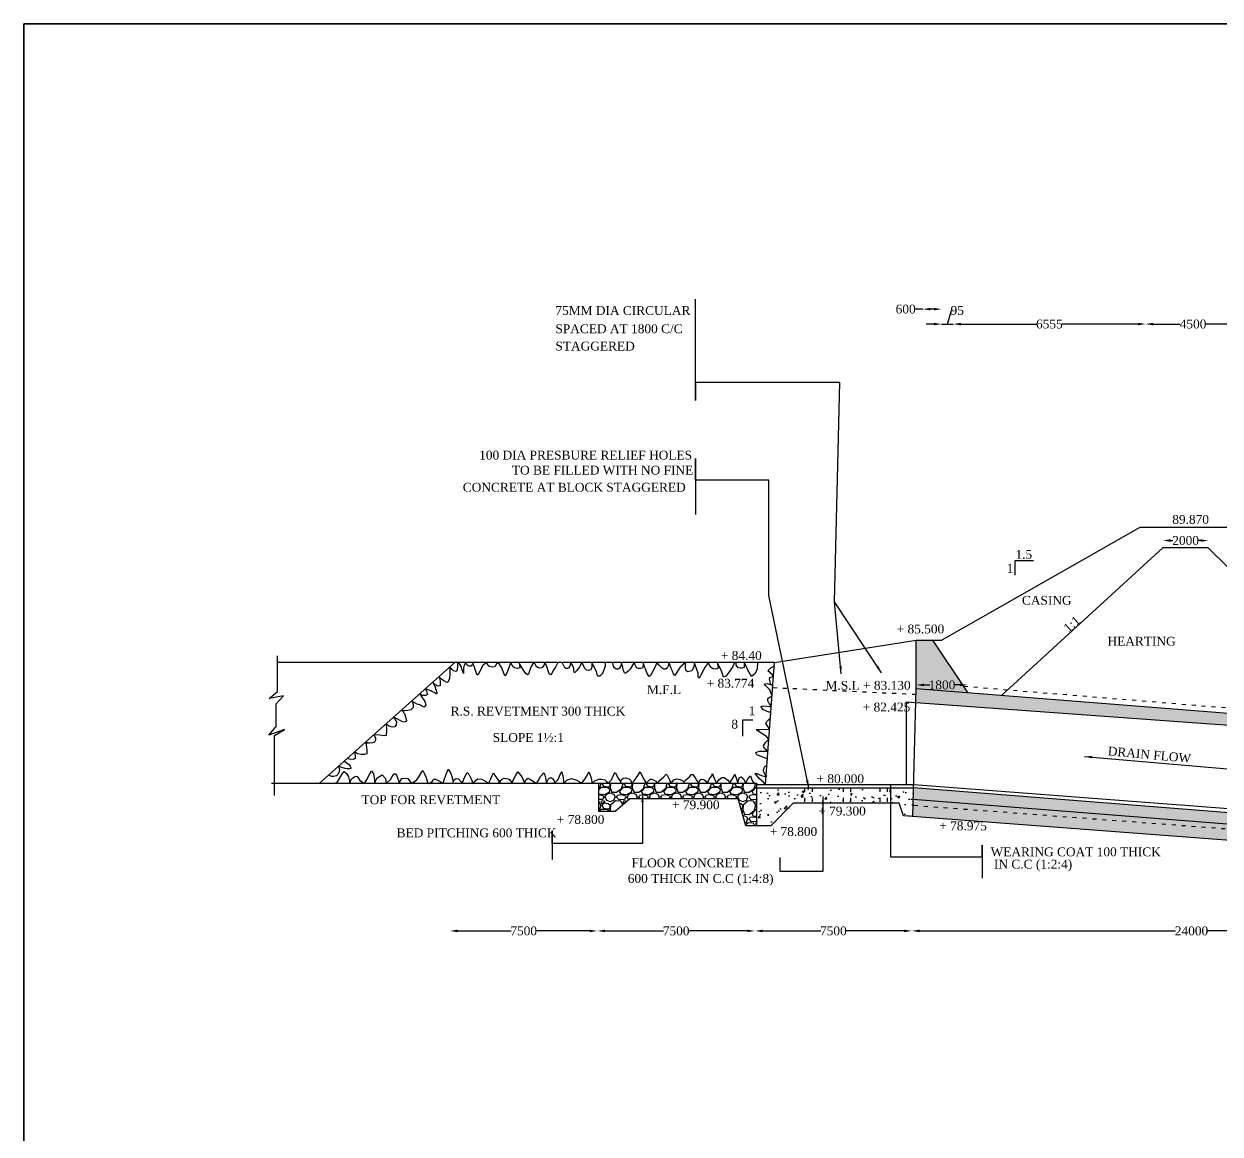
# Model space of a CAD drawing. Header units: millimetres. Extents: x -109570 to 233769, y -246061 to 106978.
# Drawn here: x 4479 to 58603, y 56767 to 106978 of the extents above; entities that cross this region are included whole.
import ezdxf

# ---------------------------------------------------------------- set-up
doc = ezdxf.new("R2010")
doc.units = ezdxf.units.MM
doc.header["$MEASUREMENT"] = 0
doc.header["$PDMODE"] = 33
doc.header["$PDSIZE"] = 500
doc.linetypes.add('ACAD_ISO03W100', pattern=[30, 12, -18])
for name, color, linetype in [('DIM', 5, 'Continuous'), ('DOT LINE', 3, 'ACAD_ISO03W100'), ('DWG. LINE', 1, 'Continuous'), ('HATCH', 2, 'Continuous'), ('TEXT', 7, 'Continuous'), ('TITLE', 7, 'Continuous')]:
    doc.layers.add(name, color=color, linetype=linetype)
doc.styles.get("Standard").update_dxf_attribs({"font": 'TIMES.TTF', "height": 400})
doc.dimstyles.get("Standard").update_dxf_attribs({"dimtxt": 400, "dimasz": 350, "dimexe": 0.18, "dimexo": 0.0625, "dimgap": 0.09, "dimtad": 0, "dimdec": 0, "dimzin": 0, "dimdsep": 46, "dimtxsty": 'Standard', "dimcen": 0.09, "dimse1": 1, "dimse2": 1, "dimclrd": 5, "dimclre": 5, "dimclrt": 4, "dimadec": 0, "dimazin": 0, "dimtfac": 1, "dimtdec": 0, "dimtofl": 0, "dimtmove": 0, "dimatfit": 3, "dimfxl": 1, "dimtolj": 1, "dimtzin": 0, "dimarcsym": 0})
pattern_1 = [(50, (0, 0), (1075.89, -94.128), [112.5, -1237.5]), (355, (0, 0), (-208.127, 1128.288), [90, -990]), (100.4514, (89.7, -7.8), (867.764, 1034.159), [95.61, -1051.713]), (46.1842, (0, 300), (1600.862, -248.279), [168.75, -1856.25]), (96.6356, (133.4, 279.3), (1401.994, 1461.177), [143.415, -1577.57]), (351.1842, (0, 300), (1401.993, 1461.178), [135, -1485]), (21, (150, 225), (895.3606, -603.928), [112.5, -1237.5]), (326, (150, 225), (364.973, 1087.725), [90, -990]), (71.4514, (224.6, 174.7), (1260.334, 483.796), [95.61, -1051.713]), (37.5, (0, 0), (18.2398, 499.3408), [0, -978, 0, -1005, 0, -993.75]), (7.5, (0, 0), (394.6043, 591.6176), [0, -573, 0, -955.5, 0, -378.75]), (327.5, (-334.5, 0), (800.7337, -33.8323), [0, -375, 0, -1170, 0, -1552.5]), (317.5, (-484.5, 0), (874.7793, 150.1575), [0, -487.5, 0, -777, 0, -1102.5])]

# ---------------------------------------------------------------- blocks, each defined once
blk = doc.blocks.new('*D2')
at = {"layer": 'Defpoints', "color": 0}
for p in [(44856, 76924), (47184, 77081), (47184, 76740)]:
    blk.add_point(p, dxfattribs=at)
at = {"layer": 'DIM', "color": 5, "lineweight": -2}
for p, q in [((45206, 77081), (45474, 77081)), ((46834, 77081), (46565, 77081))]:
    blk.add_line(p, q, dxfattribs=at)
at = {"layer": 'DIM', "color": 5}
for points in [[(45206, 77139), (45206, 77023), (44856, 77081)], [(46834, 77139), (46834, 77023), (47184, 77081)]]:
    blk.add_solid(points, dxfattribs=at)
at = {"layer": 'DIM', "color": 4, "insert": (46020, 77081), "char_height": 400, "attachment_point": 5}
blk.add_mtext('\\A1;1800', dxfattribs=at)
blk = doc.blocks.new('*D3')
at = {"layer": 'Defpoints', "color": 0}
for p in [(58070, 83612), (56018, 83282), (58070, 83282)]:
    blk.add_point(p, dxfattribs=at)
at = {"layer": 'DIM', "color": 5, "lineweight": -2}
for p, q in [((56368, 83612), (56470, 83612)), ((57720, 83612), (57618, 83612))]:
    blk.add_line(p, q, dxfattribs=at)
at = {"layer": 'DIM', "color": 5}
for points in [[(56368, 83671), (56368, 83554), (56018, 83612)], [(57720, 83671), (57720, 83554), (58070, 83612)]]:
    blk.add_solid(points, dxfattribs=at)
at = {"layer": 'DIM', "color": 4, "insert": (57044, 83612), "char_height": 400, "attachment_point": 5}
blk.add_mtext('\\A1;2000', dxfattribs=at)
blk = doc.blocks.new('*D7')
at = {"layer": 'Defpoints', "color": 0}
for p in [(23758, 65941), (30426, 65955), (30426, 65941)]:
    blk.add_point(p, dxfattribs=at)
at = {"layer": 'DIM', "color": 5, "lineweight": -2}
for p, q in [((24108, 65955), (26523, 65955)), ((30076, 65955), (27661, 65955))]:
    blk.add_line(p, q, dxfattribs=at)
at = {"layer": 'DIM', "color": 5}
for points in [[(24108, 66013), (24108, 65897), (23758, 65955)], [(30076, 66013), (30076, 65897), (30426, 65955)]]:
    blk.add_solid(points, dxfattribs=at)
at = {"layer": 'DIM', "color": 4, "insert": (27092, 65955), "char_height": 400, "attachment_point": 5}
blk.add_mtext('\\A1;7500', dxfattribs=at)
blk = doc.blocks.new('*D8')
at = {"layer": 'Defpoints', "color": 0}
for p in [(30426, 65941), (37557, 65955), (37557, 65891)]:
    blk.add_point(p, dxfattribs=at)
at = {"layer": 'DIM', "color": 5, "lineweight": -2}
for p, q in [((30776, 65955), (33422, 65955)), ((37207, 65955), (34561, 65955))]:
    blk.add_line(p, q, dxfattribs=at)
at = {"layer": 'DIM', "color": 5}
for points in [[(30776, 66013), (30776, 65897), (30426, 65955)], [(37207, 66013), (37207, 65897), (37557, 65955)]]:
    blk.add_solid(points, dxfattribs=at)
at = {"layer": 'DIM', "color": 4, "insert": (33991, 65955), "char_height": 400, "attachment_point": 5}
blk.add_mtext('\\A1;7500', dxfattribs=at)
blk = doc.blocks.new('*D9')
at = {"layer": 'Defpoints', "color": 0}
for p in [(37557, 65891), (44653, 65955), (44653, 65897)]:
    blk.add_point(p, dxfattribs=at)
at = {"layer": 'DIM', "color": 5, "lineweight": -2}
for p, q in [((37907, 65955), (40536, 65955)), ((44303, 65955), (41674, 65955))]:
    blk.add_line(p, q, dxfattribs=at)
at = {"layer": 'DIM', "color": 5}
for points in [[(37907, 66013), (37907, 65897), (37557, 65955)], [(44303, 66013), (44303, 65897), (44653, 65955)]]:
    blk.add_solid(points, dxfattribs=at)
at = {"layer": 'DIM', "color": 4, "insert": (41105, 65955), "char_height": 400, "attachment_point": 5}
blk.add_mtext('\\A1;7500', dxfattribs=at)
blk = doc.blocks.new('*D10')
at = {"layer": 'Defpoints', "color": 0}
for p in [(44653, 65897), (69968, 65955), (69968, 65509)]:
    blk.add_point(p, dxfattribs=at)
at = {"layer": 'DIM', "color": 5, "lineweight": -2}
for p, q in [((45003, 65955), (56589, 65955)), ((69618, 65955), (58032, 65955))]:
    blk.add_line(p, q, dxfattribs=at)
at = {"layer": 'DIM', "color": 5}
for points in [[(45003, 66013), (45003, 65897), (44653, 65955)], [(69618, 66013), (69618, 65897), (69968, 65955)]]:
    blk.add_solid(points, dxfattribs=at)
at = {"layer": 'DIM', "color": 4, "insert": (57311, 65955), "char_height": 400, "attachment_point": 5}
blk.add_mtext('\\A1;24000', dxfattribs=at)
blk = doc.blocks.new('*D23')
at = {"layer": 'Defpoints', "color": 0}
for p in [(46001, 94078), (45146, 93403), (46001, 93403)]:
    blk.add_point(p, dxfattribs=at)
at = {"layer": 'DIM', "color": 5, "lineweight": -2}
for p, q in [((45146, 94078), (44796, 94078)), ((45651, 94078), (45496, 94078))]:
    blk.add_line(p, q, dxfattribs=at)
at = {"layer": 'DIM', "color": 5}
for points in [[(45496, 94136), (45496, 94020), (45146, 94078)], [(45651, 94136), (45651, 94020), (46001, 94078)]]:
    blk.add_solid(points, dxfattribs=at)
at = {"layer": 'DIM', "color": 4, "insert": (44376, 94078), "char_height": 400, "attachment_point": 5}
blk.add_mtext('\\A1;600', dxfattribs=at)
blk = doc.blocks.new('*D24')
at = {"layer": 'Defpoints', "color": 0}
for p in [(46001, 93403), (46523, 93403), (46523, 93259)]:
    blk.add_point(p, dxfattribs=at)
at = {"layer": 'DIM', "color": 5, "lineweight": -2}
for p, q in [((46262, 93403), (46446, 94015)), ((46446, 94015), (46446, 94015)), ((45651, 93403), (45301, 93403)), ((46001, 93403), (46523, 93403)), ((46873, 93403), (47223, 93403))]:
    blk.add_line(p, q, dxfattribs=at)
at = {"layer": 'DIM', "color": 5}
for points in [[(45651, 93461), (45651, 93344), (46001, 93403)], [(46873, 93461), (46873, 93344), (46523, 93403)]]:
    blk.add_solid(points, dxfattribs=at)
at = {"layer": 'DIM', "color": 4, "insert": (46710, 94015), "char_height": 400, "attachment_point": 5}
blk.add_mtext('\\A1;95', dxfattribs=at)
blk = doc.blocks.new('*D25')
at = {"layer": 'Defpoints', "color": 0}
for p in [(46523, 93259), (55232, 93403), (55232, 93106)]:
    blk.add_point(p, dxfattribs=at)
at = {"layer": 'DIM', "color": 5, "lineweight": -2}
for p, q in [((46873, 93403), (50319, 93403)), ((54882, 93403), (51436, 93403))]:
    blk.add_line(p, q, dxfattribs=at)
at = {"layer": 'DIM', "color": 5}
for points in [[(46873, 93461), (46873, 93344), (46523, 93403)], [(54882, 93461), (54882, 93344), (55232, 93403)]]:
    blk.add_solid(points, dxfattribs=at)
at = {"layer": 'DIM', "color": 4, "insert": (50878, 93403), "char_height": 400, "attachment_point": 5}
blk.add_mtext('\\A1;6555', dxfattribs=at)
blk = doc.blocks.new('*D26')
at = {"layer": 'Defpoints', "color": 0}
for p in [(55232, 93106), (59527, 93403), (59527, 93025)]:
    blk.add_point(p, dxfattribs=at)
at = {"layer": 'DIM', "color": 5, "lineweight": -2}
for p, q in [((55582, 93403), (56804, 93403)), ((59177, 93403), (57955, 93403))]:
    blk.add_line(p, q, dxfattribs=at)
at = {"layer": 'DIM', "color": 5}
for points in [[(55582, 93461), (55582, 93344), (55232, 93403)], [(59177, 93461), (59177, 93344), (59527, 93403)]]:
    blk.add_solid(points, dxfattribs=at)
at = {"layer": 'DIM', "color": 4, "insert": (57380, 93403), "char_height": 400, "attachment_point": 5}
blk.add_mtext('\\A1;4500', dxfattribs=at)

msp = doc.modelspace()

# ---------------------------------------------------------------- hatches: boundary and pattern name
at = {"layer": 'HATCH'}
h = msp.add_hatch(dxfattribs=at)
h.set_pattern_fill('AR-CONC', color=256, scale=150, style=0)
h.set_pattern_definition(pattern_1)
h.paths.add_polyline_path([(44714.6, 71624.7), (44701.5, 71133.6), (70058.1, 69209.2), (70058.1, 69726.3)])
h.paths.add_polyline_path([(44722.2, 71909.4), (44714.6, 71624.7), (70058.1, 69726.3), (70058.1, 69922.8)])
h.paths.add_polyline_path([(70058.1, 69922.8), (70058.1, 70417.2), (44735.8, 72421.6), (44722.2, 71909.4)])
h.paths.add_polyline_path([(44855.8, 76924.4), (44838.9, 76289.7), (70058.1, 74455.5), (70058.1, 74924.9)])
h.paths.add_polyline_path([(45606.2, 79105.9), (44855.8, 79105.9), (44855.8, 76924.4), (47183.7, 76739.7)])
h.paths.add_polyline_path([(45793.4, 70396.4), (48102, 70396.4), (48102, 71007.2), (45793.4, 71007.2)], flags=25)
h.paths.add_polyline_path([(45374.3, 77384.5), (46665.3, 77384.5), (46665.3, 76777.6), (45374.3, 76777.6)], flags=24)
h = msp.add_hatch(dxfattribs=at)
h.set_pattern_fill('GRAVEL', color=256, scale=1000, style=0)
h.set_pattern_definition([(228.0128, (720, 1000), (-7999.99823, -9000.00134), [134.536, -13319.088]), (184.9697, (630, 900), (12000.001052, 999.991307), [230.868, -22855.925]), (132.5104, (400, 880), (9999.99072, -11000.008674), [162.788, -16116.032]), (267.2737, (10, 630), (999.996018, 20000.000295), [210.238, -20813.558]), (292.8337, (0, 420), (-5000.009905, 11999.996412), [206.155, -20409.373]), (357.2737, (80, 230), (-20000.000295, 999.996018), [210.238, -20813.558]), (37.6942, (290, 220), (-13000.007346, -9999.990405), [278.029, -27524.849]), (72.2553, (510, 390), (7000.010763, 21999.996231), [262.488, -25986.321]), (121.4296, (590, 640), (-8000.008234, 12999.995036), [210.95, -20884.073]), (175.2364, (480, 820), (11000.00095, -999.99153), [240.832, -11800.763]), (222.3974, (240, 840), (-12000.007351, -10999.992082), [311.448, -30833.375]), (138.8141, (1000, 620), (-7000.00295, 5999.99731), [106.301, -10523.844]), (171.4692, (920, 690), (12999.998285, -2000.00791), [202.237, -20021.511]), (225, (720, 720), (-1e-13, -1000.0003), [141.421, -1272.792]), (203.1986, (650, 840), (4999.99973, 2000.00133), [76.158, -7539.615]), (291.8014, (580, 810), (-999.9999, 3000.00027), [107.703, -5277.462]), (30.9638, (620, 710), (2999.99802, 2000.0025), [174.929, -5656.023]), (161.5651, (770, 800), (2000.0004, -999.9984), [126.491, -3035.787]), (16.3895, (0, 810), (10000.0022, 2999.99271), [177.2, -17542.845]), (70.3462, (170, 860), (-3999.99525, -11000.002136), [148.661, -14717.408]), (293.1986, (770, 1000), (-2000.00133, 4999.99973), [152.315, -7463.458]), (343.6105, (830, 860), (-10000.0022, 2999.99271), [177.2, -17542.845]), (339.444, (0, 190), (-5000.00184, 1999.996), [170.88, -8373.124]), (294.7751, (160, 130), (-4999.99219, 11000.00342), [143.178, -14174.643]), (66.8014, (780, 0), (2000.00133, 4999.99973), [152.315, -7463.458]), (17.354, (840, 140), (-13000.00202, -3999.994502), [167.631, -16595.424]), (69.444, (290, 0), (-1999.996, -5000.00184), [85.44, -8458.564]), (101.3099, (720, 0), (-999.99763, 4000.00075), [50.99, -5048.029]), (165.9638, (710, 50), (3000.00055, -999.99806), [206.155, -3916.95]), (186.009, (510, 100), (9999.99975, 999.999317), [191.05, -18913.923]), (303.6901, (620, 620), (-1000.0013, 1999.9996), [144.222, -3461.329]), (353.1572, (700, 500), (16999.999365, -2000.007998), [251.794, -24927.563]), (60.9454, (950, 470), (-4000.00003, -7000.00038), [102.956, -10192.674]), (90, (1000, 560), (-1000, 1000), [60, -940]), (120.2564, (490, 130), (3999.994887, -7000.002456), [138.924, -13753.52]), (48.0128, (420, 250), (7999.99823, 9000.00134), [269.072, -13184.552]), (0, (600, 450), (1000, 1000), [260, -740]), (325.3048, (860, 450), (-9999.99426, 7000.00861), [158.114, -15653.274]), (254.0546, (990, 360), (-999.9999, -4000.00013), [145.602, -7134.508]), (207.646, (950, 220), (-18999.995807, -10000.007713), [237.065, -23469.474]), (175.4261, (740, 110), (-13000.000558, 999.994801), [250.799, -24829.074])])
h.paths.add_polyline_path([(37645.6, 72629.5), (37516.2, 72629.5), (30498.6, 72629.5), (30498.6, 71358.7), (31236.3, 71358.7), (31890.1, 71927.3), (36792.9, 71927.3), (37136.6, 70713.2), (37645.6, 70713.2)])
h = msp.add_hatch(dxfattribs=at)
h.set_pattern_fill('AR-CONC', color=256, scale=150, style=0)
h.set_pattern_definition(pattern_1)
h.paths.add_polyline_path([(37645.6, 72421.6), (37645.6, 70713.2), (38276.7, 70713.2), (39291, 71734.7), (39801.5, 71734.7), (39801.5, 72421.6)])
h.paths.add_polyline_path([(40138.9, 72421.6), (39801.5, 72421.6), (39801.5, 71734.7), (40138.9, 71734.7)])
h.paths.add_polyline_path([(41544.3, 71734.7), (41544.3, 72421.6), (40138.9, 72421.6), (40138.9, 71734.7)])
h.paths.add_polyline_path([(41881.6, 71734.7), (43205.4, 71734.7), (43205.4, 72421.6), (41881.6, 72421.6)])
h.paths.add_polyline_path([(43205.4, 71734.7), (43542.7, 71734.7), (43542.7, 72421.6), (43205.4, 72421.6)])
h.paths.add_polyline_path([(44082, 71734.7), (44283.2, 71165.4), (44701.5, 71133.6), (44735.8, 72421.6), (43542.7, 72421.6), (43542.7, 71734.7)])

# ---------------------------------------------------------------- linework, layer by layer
at = {"layer": 'DIM'}
for points in [[(41400.5, 90766.9), (34860.2, 90766.9), (34860.2, 89943.5), (34860.2, 94531.3)], [(38179.7, 86339.7), (34864.5, 86339.7), (34864.5, 87316.7), (34864.5, 84783.1)], [(28374.7, 69911.6), (28374.7, 70485.1), (28374.7, 69191.2)], [(47836.8, 69308.7), (47836.8, 69830.7), (47836.8, 68347)], [(38696.7, 68641.2), (38696.7, 69269.7)]]:
    msp.add_lwpolyline(points, dxfattribs=at)
at = {"layer": 'DOT LINE', "ltscale": 15}
for points in [[(44848.4, 76644.6), (38360, 76949.3)], [(70058.1, 75120), (47003.5, 77010)], [(39801.5, 72421.6), (39801.5, 71734.7)], [(40138.9, 72421.6), (40138.9, 71734.7)], [(41544.3, 72421.6), (41544.3, 71734.7)], [(41881.6, 72421.6), (41881.6, 71734.7)], [(43205.4, 72421.6), (43205.4, 71734.7)], [(43542.7, 72421.6), (43542.7, 71734.7)], [(70058.1, 69726.3), (44714.6, 71624.7)]]:
    msp.add_lwpolyline(points, dxfattribs=at)
at = {"layer": 'DWG. LINE'}
for p, q in [((38444, 78090.8), (15948.3, 78090.8)), ((38038.3, 72576), (38444, 78090.8))]:
    msp.add_line(p, q, dxfattribs=at)
for points in [[(71067.1, 75476.8), (59333.4, 84204.1), (54976.3, 84204.1), (46014.1, 79105.9)], [(66248.6, 75227.1), (58070.1, 83282.3), (56017.8, 83282.3), (48727.9, 76617.2)], [(50155, 82696.7), (49321.1, 82696.7), (49321.1, 82053.3)], [(38444, 78090.8), (44855.8, 79105.9)], [(44701.5, 71133.6), (44855.8, 76924.4), (44855.8, 79105.9), (46014.1, 79105.9)], [(47183.7, 76739.7), (45606.2, 79105.9)], [(15822.8, 72081.8), (15822.8, 74796.8), (16263.7, 75072.4), (15554, 74816.5), (15889.1, 75197.1), (15889.1, 76220.9), (16230.8, 76581.9), (15573.7, 76463.7), (15948.3, 76778.7), (15948.3, 78392.4)], [(17834.1, 72629.5), (23976.8, 78090.8)], [(44855.8, 76924.4), (70058.1, 74924.9), (83603.7, 74924.9)], [(44409.7, 72576), (44409.7, 76320.9), (70058.1, 74455.5), (83603.7, 74455.5)], [(37465, 75494.7), (36985.8, 75494.7), (36985.8, 74770.3)], [(37645.6, 70713.2), (37645.6, 72629.5), (15688.7, 72629.5)], [(70058.1, 69209.2), (44283.2, 71165.4), (44082, 71734.7), (39291, 71734.7), (38276.7, 70713.2), (37136.6, 70713.2), (36792.9, 71927.3), (31890.1, 71927.3), (31236.3, 71358.7), (30498.6, 71358.7), (30498.6, 72629.5)], [(37645.6, 72576), (44739.9, 72576)], [(44739.9, 72576), (70058.1, 70643.1)], [(37645.6, 72421.6), (44735.8, 72421.6)], [(70058.1, 70417.2), (44735.8, 72421.6)], [(44722.2, 71909.4), (70058.1, 69922.8)]]:
    msp.add_lwpolyline(points, dxfattribs=at)
at = {"layer": 'HATCH'}
for points in [[(37675.2, 78090.8), (37649.5, 77808.3), (37567.4, 77592.9), (37403.1, 77459.6), (37285, 77680.1), (37238.8, 77751.9), (37156.6, 77926.3), (37074.5, 78090.8), (37074.5, 77869.9), (36966.7, 77844.2), (36884.5, 77839.1), (36797.2, 77859.6), (36797.2, 77859.6), (36704.8, 77977.6), (36704.8, 78090.8), (36632.9, 78090.8), (36561, 77921.2), (36407, 77695.5), (36237.6, 77475), (36140, 77439.1), (36047.6, 77705.8), (35919.2, 77967.3), (35842.2, 78090.8), (35890, 77873.9), (35866.2, 77831.3), (35828.5, 77807.5), (35751.1, 77793.7), (35669.7, 77810.5), (35595.3, 77852.1), (35556.6, 77882.9), (35527.8, 77935.4), (35483.2, 78011.7), (35453.4, 78090.8), (35279.5, 77847.8), (35171.1, 77627.3), (35034.7, 77382.9), (34984.5, 77439), (34984.5, 77611.3), (34932.4, 77785.7), (34854.1, 77988.1), (34810, 78090.8), (34787.9, 77883.9), (34693.6, 77719.5), (34509, 77679.4), (34450.8, 77717.5), (34420.7, 77805.7), (34420.7, 77921.9), (34420.7, 78090.8), (34169, 77892), (34050.6, 77697.7), (33926.2, 77503.3), (33874, 77579.4), (33829.9, 77699.7), (33765.7, 77829.9), (33731.5, 77920.1), (33693.4, 78028.3), (33661.3, 78090.8), (33631.2, 77928.1), (33591.1, 77835.9), (33512.8, 77795.9), (33432.6, 77795.9), (33362.4, 77833.9), (33306.2, 77892), (33229.9, 77972.2), (33111.6, 78090.8), (33048.3, 77902), (32927.9, 77669.6), (32827.6, 77503.2), (32767.4, 77469.2), (32661, 77635.5), (32602.8, 77807.8), (32564.7, 77904), (32530.6, 77998.2), (32492.5, 78090.8), (32492.5, 77942.1), (32462.4, 77843.9), (32388.1, 77825.9), (32287.8, 77821.9), (32211.6, 77847.9), (32181.5, 77894), (32141.4, 77984.2), (32117.3, 78044.3), (32093.2, 78090.8), (31907.4, 77801.7), (31813.1, 77697.5), (31726.9, 77625.3), (31672.7, 77591.2), (31642.6, 77651.4), (31614.5, 77727.5), (31600.4, 77801.7), (31584.4, 77889.8), (31554.3, 77968), (31532.2, 78014.1), (31498.1, 78090.8), (31498.1, 77984), (31470, 77921.9), (31427.9, 77833.7), (31351.6, 77795.7), (31281.4, 77791.6), (31197.1, 77857.8), (31163, 77925.9), (31139, 77994.1), (31104.9, 78090.8), (30771.8, 78090.8), (30775.6, 77918.3), (30637.6, 77569), (30531.7, 77479.2), (30451.5, 77472.8), (30422.6, 77546.5), (30384.1, 77684.3), (30239.7, 77976), (30178.7, 78090.8), (30178.7, 77879.8), (30133.8, 77770.9), (30031.1, 77729.2), (29931.7, 77742), (29864.3, 77825.4), (29771.2, 78017.7), (29723.1, 78090.8), (29623.6, 77905.5), (29501.7, 77729.2), (29392.6, 77633.1), (29392.6, 77633.1), (29357.3, 77694), (29357.3, 77806.1), (29318.8, 77950.3), (29228.9, 78090.8), (29174.4, 77924.7), (29135.9, 77860.6), (29081.3, 77828.6), (28997.9, 77828.6), (28959.4, 77860.6), (28924.1, 77911.9), (28837.4, 78090.8), (28630.9, 78090.8), (28531.4, 77879.8), (28428.7, 77729.1), (28364.5, 77604.1), (28322.8, 77543.2), (28242.6, 77588.1), (28200.9, 77713.1), (28149.6, 77863.7), (28091.8, 78008), (28040.5, 78090.8), (27998.7, 77956.7), (27908.9, 77857.3), (27825.5, 77844.5), (27726, 77870.2), (27687.5, 77902.2), (27649, 77966.3), (27607.3, 78017.6), (27536.7, 78090.8), (27429.6, 77915), (27362.2, 77716.3), (27304.4, 77562.5), (27265.9, 77536.8), (27201.7, 77584.9), (27105.5, 77725.9), (27012.4, 77873.3), (26932.2, 77991.9), (26884.1, 78090.8), (26919.4, 77857.3), (26813.5, 77831.7), (26669.1, 77854.1), (26604.9, 77921.4), (26560, 78007.9), (26508.6, 78090.8), (26389.9, 77783.6), (26325.7, 77626.6), (26268, 77495.2), (26268, 77495.2), (26200.6, 77594.5), (26107.5, 77850.9), (26049.8, 77947.1), (25947.1, 78090.8), (25847.6, 78011.2), (25780.2, 77905.4), (25703.2, 77889.4), (25603.7, 77892.6), (25539.6, 77921.4), (25478.6, 77963.1), (25408, 78090.8), (25239.7, 77953.5), (25111.4, 77706.7), (25044, 77565.7), (24989.4, 77527.2), (24902.8, 77780.4), (24854.7, 77931), (24809.7, 78024), (24809.7, 78090.8), (24758.4, 77988.7), (24719.9, 77934.2), (24675, 77931), (24626.8, 77931), (24585.1, 77950.3), (24540.2, 77982.3), (24476, 78090.8), (24402.2, 77969.5), (24370.1, 77850.9), (24363.7, 77597.7), (24363.7, 77597.7), (24309.1, 77767.6), (24257.8, 77915), (24222.5, 77985.5), (24100.6, 78090.8), (24100.6, 77886.2), (24065.3, 77722.7), (24017.1, 77693.9), (23914.5, 77716.3), (23856.7, 77780.4), (23755.6, 77894.1), (23755.6, 77603.6), (23737.4, 77366.4), (23673.2, 77222.2), (23609, 77190.1), (23483.9, 77260.6), (23349.1, 77353.6), (23266.1, 77458.9), (23313.8, 77254.2), (23313.8, 77045.9), (23313.8, 77045.9), (23211.2, 77023.5), (23156.6, 77055.5), (23060.3, 77119.6), (22982.7, 77207), (23091.8, 76979.8), (23117.5, 76870.8), (23165.6, 76742.6), (23165.6, 76675.3), (23127.1, 76684.9), (23046.9, 76736.2), (22966.7, 76771.4), (22886.5, 76809.9), (22770.9, 76858), (22650.1, 76911.3), (22690.7, 76806.7), (22710, 76733), (22732.4, 76652.8), (22697.1, 76617.6), (22642.6, 76608), (22552.7, 76608), (22498.2, 76608), (22382.6, 76673.4), (22581.6, 76383.6), (22613.7, 76332.4), (22658.6, 76184.9), (22588, 76079.2), (22507.8, 76108), (22418, 76168.9), (22276.8, 76217), (22081, 76322.7), (22040, 76368.9), (22092.6, 76203), (22092.6, 76065.1), (21980.2, 75953), (21855.1, 75920.9), (21720.3, 75914.5), (21662.6, 75914.5), (21559.2, 75941.3), (21704.3, 75792.7), (21784.5, 75465.8), (21781.3, 75430.6), (21681.8, 75401.7), (21582.4, 75430.6), (21473.2, 75488.2), (21341.7, 75555.6), (21201.1, 75623), (21332.2, 75406.2), (21329, 75278), (21258.4, 75185.1), (21149.3, 75175.5), (21033.8, 75201.1), (20976, 75226.8), (20915.1, 75274.8), (20868.5, 75327.3), (20879.8, 75050.5), (20876.6, 74790.9), (20777.1, 74778.1), (20584.6, 74816.5), (20307.9, 74828.9), (20381.4, 74687.1), (20381.4, 74603.8), (20342.9, 74498), (20230.6, 74459.6), (20115.1, 74443.5), (20031.6, 74449.9), (19943.3, 74504.7), (19999.6, 74123), (19999.6, 73962.8), (19893.7, 73937.2), (19736.4, 73937.2), (19566.4, 73972.4), (19430.2, 74048.5), (19470.1, 73860.2), (19470.1, 73748.1), (19370.6, 73712.8), (19190.9, 73722.4), (19134.6, 73785.7), (18966, 73635.9), (19187.4, 73492.9), (19245.1, 73406.4), (19283.6, 73316.6), (19225.9, 73281.4), (19104, 73281.4), (19007.7, 73297.4), (18866.5, 73342.3), (18713.3, 73411.1), (18763.8, 73255.7), (18731.7, 73121.1), (18690, 73028.2), (18619.4, 72967.3), (18481.4, 72938.4), (18410.8, 72938.4), (18255.2, 73003.9)], [(18623.5, 72629.5), (18761.4, 72854.4), (18892.9, 73072.3), (18969.9, 73168.4), (19072.6, 73081.9), (19159.2, 72921.7), (19210.5, 72742.3), (19210.5, 72629.5), (19297.1, 72835.2), (19476.8, 72950.6), (19563.4, 72944.2), (19627.6, 72841.6), (19678.9, 72751.9), (19893.8, 72629.5), (19999.7, 72806.4), (20131.2, 73062.7), (20211.4, 73194.1), (20291.6, 73056.3), (20333.3, 72857.6), (20346.2, 72755.1), (20346.2, 72629.5), (20452, 72864.1), (20686.2, 73008.2), (20686.2, 73008.2), (20833.8, 72844.8), (20865.9, 72629.5), (21059.8, 72799.9), (21146.4, 72934.5), (21236.2, 73056.3), (21290.7, 73059.5), (21345.3, 72963.3), (21396.6, 72816), (21438.3, 72735.9), (21438.3, 72629.5), (21582.7, 72848), (21765.5, 72867.2), (21855.3, 72851.2), (22012.5, 72629.5), (22249.9, 72783.9), (22346.2, 72928.1), (22490.5, 73152.4), (22529, 73206.9), (22609.2, 73059.5), (22686.2, 72896.1), (22699.1, 72816), (22737.6, 72681.4), (22811.3, 72629.5), (22967.2, 72735.4), (23015.3, 72815.5), (23095.5, 72825.1), (23307.2, 72719.4), (23448.4, 72629.5), (23499.7, 72793.1), (23570.3, 72994.9), (23669.7, 73276.9), (23794.8, 73071.8), (23839.8, 72937.2), (23891.1, 72777), (23891.1, 72684.1), (23946, 72794.6), (24035.4, 72853.9), (24147.7, 72831.5), (24266.4, 72696.9), (24304.9, 72629.5), (24417.2, 72895.6), (24497.4, 73055.8), (24535.9, 73123.1), (24535.9, 73123.1), (24603.3, 73052.6), (24718.8, 72828.3), (24757.2, 72725.8), (24757.2, 72629.5), (25009.1, 72831.1), (25192, 72821.4), (25406.9, 72702.9), (25506.4, 72629.5), (25599.4, 72831.1), (25666.8, 72978.4), (25727.7, 73100.2), (25788.7, 72978.4), (25872.1, 72863.1), (25961.9, 72728.5), (25961.9, 72629.5), (26061.3, 72763.8), (26135.1, 72831.1), (26212.1, 72863.1), (26391.8, 72831.1), (26452.7, 72805.4), (26452.7, 72805.4), (26529.7, 72696.5), (26568.2, 72629.5), (26622.7, 72773.4), (26728.6, 72968.8), (26824.9, 73145.1), (26824.9, 73145.1), (27007.7, 72924), (27062.2, 72783), (27116.8, 72667.6), (27116.8, 72629.5), (27194.3, 72789.5), (27284.1, 72860), (27348.3, 72837.6), (27518.3, 72722.2), (27678.7, 72629.5), (27748.8, 72750.8), (27858.3, 72936.9), (27996.3, 73109.9), (28047.6, 73004.2), (28082.9, 72876), (28111.8, 72687), (28111.8, 72629.5), (28220.8, 72831.2), (28326.7, 72888.8), (28413.3, 72831.2), (28471.1, 72738.2), (28471.1, 72629.5), (28649.1, 72809), (28742.1, 73036.5), (28812.7, 73145.5), (28873.7, 72895.5), (28896.1, 72744.9), (28896.1, 72629.5), (29066.1, 72786.6), (29255.4, 72847.5), (29492.8, 72780.2), (29595.5, 72712.9), (29701.3, 72629.5), (29859.7, 72818.9), (29959.1, 72988.8), (30042.5, 73155.4), (30125.9, 72931.1), (30164.4, 72783.7), (30196.5, 72629.5), (30331.3, 72761.3), (30485.2, 72818.9), (30603.9, 72822.1), (30761.1, 72783.7), (30825.3, 72726), (30902.3, 72629.5), (31067.1, 72796.4), (31169.7, 73036.7), (31227.5, 73120), (31362.2, 72857.3), (31452, 72729.1), (31471.3, 72665), (31471.3, 72629.5), (31516.2, 72802.8), (31602.8, 72866.9), (31705.5, 72876.5), (31872.3, 72838.1), (31939.7, 72754.8), (31955.7, 72687.5), (31955.7, 72629.5), (32093.6, 72738.7), (32276.5, 72995.1), (32369.5, 73155.3), (32520.3, 72838.1), (32626.2, 72671.5), (32626.2, 72629.5), (32813.2, 72815.7), (32887, 72818.9), (33066.7, 72735.6), (33146.9, 72629.5), (33146.9, 72629.5), (33252.7, 72774), (33422.8, 72908.6), (33544.7, 73052.8), (33589.6, 72995.1), (33701.9, 72764.4), (33743.6, 72629.5), (33885.5, 72790), (34020.3, 72838.1), (34167.8, 72806), (34273.7, 72751.6), (34337.8, 72697.1), (34337.8, 72629.5), (34421.3, 72777.2), (34591.3, 72921.4), (34684.3, 73023.9), (34748.5, 73023.9), (34854.3, 72886.2), (34912.1, 72780.4), (35014.7, 72629.5), (35060.6, 72777.2), (35140.8, 72818.8), (35237, 72802.8), (35355.7, 72719.5), (35410.2, 72629.5), (35487.2, 72812.4), (35605.9, 72972.6), (35634.8, 73068.8), (35670.1, 72972.6), (35708.6, 72866.9), (35798.4, 72665), (35798.4, 72629.5), (35933.1, 72806), (36055.1, 72898.9), (36160.9, 72892.5), (36327.7, 72780.4), (36404.7, 72690.7), (36404.7, 72629.5), (36617.9, 72975.9), (36653.2, 73052.8), (36743, 72790.1), (36778.3, 72629.5), (36839.3, 72879.8), (36935.5, 72921.4), (37035, 72834.9), (37076.7, 72745.2), (37121.6, 72629.5), (37256.3, 72844.5), (37352.6, 72966.3), (37407.1, 72838.1), (37445.6, 72726), (37516.2, 72629.5), (37645.6, 72629.5), (37645.6, 72576), (38038.3, 72576), (37948.4, 72688.6), (37768, 72832.8), (37635.8, 72982.9), (37581.6, 73067), (37579.6, 73095), (37645.8, 73077), (37850.2, 72986.9), (37964.5, 72952.9), (38092.8, 72948.9), (37992.6, 73075.8), (37944.5, 73194), (37954.5, 73306.1), (38010.7, 73386.2), (38101.6, 73436.3), (38123.4, 73732.8), (37918.1, 73806.8), (37672.1, 73904.1), (37610.5, 73970.6), (37595.2, 74032.1), (37743.8, 74083.3), (37887.4, 74083.3), (38061.7, 74083.3), (38148.7, 74076.9), (38061.8, 74151.9), (37964.4, 74264.5), (37949, 74326), (38031.1, 74484.7), (38188.8, 74621.5), (38077.4, 74747.8), (37872.3, 74881), (37657, 75014.1), (37605.7, 75070.4), (37774.9, 75070.4), (38021, 75075.6), (38221.1, 75060.8), (38221.1, 75060.8), (38133.7, 75198.4), (38133.7, 75198.4), (38046.6, 75341.8), (38087.6, 75428.9), (38164.5, 75495.4), (38258.8, 75572.8), (38278.8, 75845), (38185, 75848.7), (37938.9, 75961.4), (37856.9, 76053.5), (37836.4, 76120.1), (37928.7, 76130.3), (38097.9, 76115), (38226, 76109.9), (38297.9, 76104.6), (38195.4, 76246.2), (38139.1, 76358.8), (38139.1, 76461.2), (38221.1, 76522.7), (38331.8, 76565.9), (38331.8, 76565.9), (38226.2, 76860.6), (38021.1, 77065.4), (37995.5, 77121.7), (38087.8, 77152.5), (38369, 77072.1), (38269.5, 77100.5), (38221.1, 77338.4), (38231.4, 77415.2), (38397.6, 77460.4), (38339, 77558.6), (38134, 77717.3), (38272.4, 77855.6), (38431.9, 77926.5)]]:
    msp.add_lwpolyline(points, dxfattribs=at)
at = {"layer": 'TITLE', "lineweight": 35}
msp.add_lwpolyline([(4478.8, 106977.8), (233657, 106977.8), (233657, 1093.9), (4478.8, 1093.9)], close=True, dxfattribs=at)

# ---------------------------------------------------------------- texts
at = {"layer": 'TEXT'}
for s, p in [('75MM DIA CIRCULAR', (28526.4, 93815.3)), ('SPACED AT 1800 C/C', (28526.4, 92990.8)), ('STAGGERED', (28526.4, 92207.4)), ('100 DIA PRESBURE RELIEF HOLES', (25078.7, 87276)), ('TO BE FILLED WITH NO FINE', (26559.2, 86595.5)), ('CONCRETE AT BLOCK STAGGERED', (24337.6, 85822.2)), ('89.870', (56439.1, 84366.7)), ('1.5', (49345.1, 82787.8)), ('1', (48949.5, 82163.8)), ('CASING', (49636.7, 80707.8)), ('+ 85.500', (43968.1, 79411.8)), ('HEARTING', (53507.2, 78858)), ('+ 84.40', (36012.8, 78214.9)), ('M.F.L', (32669.6, 76666.7)), ('+ 83.774', (35372, 76957.6)), ('M.S.L + 83.130', (40751.7, 76862.6)), ('R.S. REVETMENT 300 THICK', (23787, 75696)), ('1', (37270.7, 75712.7)), ('+ 82.425', (42432.4, 75880.5)), ('8', (36490.3, 75107.7)), ('SLOPE 1½:1', (25688.2, 74504.7)), ('+ 80.000', (40340.3, 72641.6)), ('TOP FOR REVETMENT', (19754.5, 71690)), ('+ 79.900', (33803.4, 71459.5)), ('+ 79.300', (40418.8, 71178.2)), ('+ 78.800', (28591, 70796.3)), ('+ 78.975', (45895.2, 70506.3)), ('BED PITCHING 600 THICK', (21344.4, 70190.2)), ('+ 78.800', (38221, 70250.6)), ('WEARING COAT 100 THICK', (48220.8, 69331.5)), ('FLOOR CONCRETE', (31972.4, 68833.1)), ('IN C.C (1:2:4)', (48371.5, 68775.6)), ('600 THICK IN C.C (1:4:8)', (31802.3, 68127.6))]:
    msp.add_text(s, height=400, dxfattribs=at).set_placement(p)
for s, rotation, p in [('1:1', 41.59907, (51736.9, 79430.2)), ('DRAIN FLOW', 354.78037, (53508.5, 73901.8))]:
    msp.add_text(s, height=400, rotation=rotation, dxfattribs=at).set_placement(p)

# ---------------------------------------------------------------- dimensions: what is measured, and where the dimension line sits
at = {"layer": 'DIM'}
dim = msp.add_linear_dim(base=(46001.2, 94078.1), p1=(45145.9, 93402.7), p2=(46001.2, 93402.7), text='600', dimstyle='Standard', dxfattribs=at)
dim.commit()
dim.dimension.update_dxf_attribs({"geometry": '*D23', "text_midpoint": (44376.1, 94078.1), "dimtype": 160})
for base, p1, p2, text, picture, middle in [((46523.4, 93402.7), (46001.2, 93402.7), (46523.4, 93258.9), '95', '*D24', (46446.3, 94015.2)), ((55232.4, 93402.7), (46523.4, 93258.9), (55232.4, 93106), '6555', '*D25', (50877.9, 93402.7)), ((59526.7, 93402.7), (55232.4, 93106), (59526.7, 93025.1), '4500', '*D26', (57379.6, 93402.7))]:
    dim = msp.add_linear_dim(base=base, p1=p1, p2=p2, text=text, dimstyle='Standard', override={"dimtmove": 1}, dxfattribs=at)
    dim.commit()
    dim.dimension.update_dxf_attribs({"geometry": picture, "text_midpoint": middle})
for base, p1, p2, text, picture, middle in [((58070.1, 83612.3), (56017.8, 83282.3), (58070.1, 83282.3), '2000', '*D3', (57043.9, 83612.3)), ((47183.7, 77081), (44855.8, 76924.4), (47183.7, 76739.7), '1800', '*D2', (46019.8, 77081))]:
    dim = msp.add_linear_dim(base=base, p1=p1, p2=p2, text=text, dimstyle='Standard', dxfattribs=at)
    dim.commit()
    dim.dimension.update_dxf_attribs({"geometry": picture, "text_midpoint": middle})
dim = msp.add_aligned_dim(p1=(23757.8, 65941.3), p2=(30425.9, 65941.3), distance=13.8, text='7500', dimstyle='Standard', dxfattribs=at)
dim.commit()
dim.dimension.update_dxf_attribs({"geometry": '*D7', "text_midpoint": (27091.8, 65955.1)})
for base, p1, p2, text, picture, middle in [((37556.7, 65955.1), (30425.9, 65941.3), (37556.7, 65890.6), '7500', '*D8', (33991.3, 65955.1)), ((44653.2, 65955.1), (37556.7, 65890.6), (44653.2, 65896.8), '7500', '*D9', (41105, 65955.1)), ((69967.8, 65955.1), (44653.2, 65896.8), (69967.8, 65509), '24000', '*D10', (57310.5, 65955.1))]:
    dim = msp.add_linear_dim(base=base, p1=p1, p2=p2, angle=180, text=text, dimstyle='Standard', override={"dimtmove": 1}, dxfattribs=at)
    dim.commit()
    dim.dimension.update_dxf_attribs({"geometry": picture, "text_midpoint": middle})

# ---------------------------------------------------------------- leaders
for points in [[(41457.2, 77584.3), (41155.3, 80842.7), (41400.5, 90766.9)], [(39988.7, 72421.6), (38179.7, 81130.9), (38179.7, 86339.7)], [(43279.9, 77630.7), (41155.3, 80842.7)], [(52465.8, 73844), (63239.5, 72908.3)], [(43682.8, 72576), (43682.8, 69308.7), (47836.8, 69308.7)], [(32467.3, 72117.2), (32467.3, 69911.6), (28374.7, 69911.6)], [(40625.2, 72032.9), (40625.2, 68641.2), (38696.7, 68641.2)]]:
    msp.add_leader(points, dimstyle='Standard', override={"dimgap": 0.09, "dimtad": 0}, dxfattribs=at)

doc.saveas('drawing.dxf')
